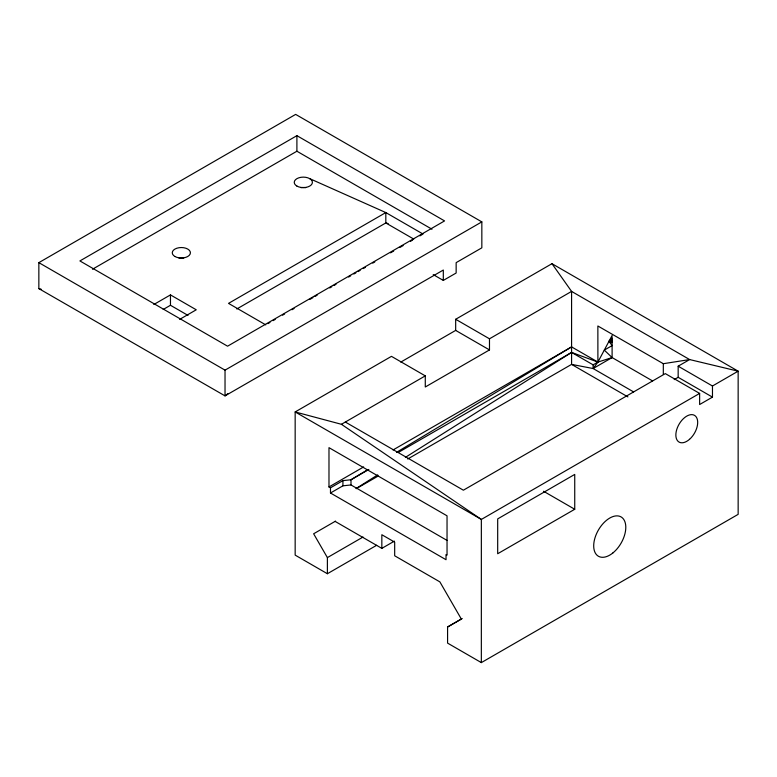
<?xml version="1.0" encoding="UTF-8"?>
<svg xmlns="http://www.w3.org/2000/svg" width="777" height="777" viewBox="0 0 777 777"><rect width="100%" height="100%" fill="white"/><g stroke="black" fill="none" stroke-linecap="round" stroke-linejoin="round"><path stroke-width="1.17" d="M443.308 280.419L443.317 270.037L225.029 395.882L38.85 288.607L38.85 262.645L295.648 114.394L481.837 221.882L481.837 247.834L456.157 262.636L456.148 273.018L443.308 280.419L433.216 274.602M163.189 309.479L170.464 305.274L170.464 294.901L196.251 309.79L179.623 319.396M481.837 221.882L225.029 370.143L225.029 395.882L227.884 393.638M92.482 269.24L296.901 151.224L296.901 135.664L444.561 220.911L227.564 346.192L79.905 260.936L296.901 135.664M335.101 521.386L381.837 548.368L381.837 534.731L394.677 542.142L394.677 555.778L439.869 581.876L461.334 619.046L447.581 626.99L447.581 643.113L481.342 662.606L738.15 514.355L738.15 371.173L689.646 359.566L571.581 291.404L489.481 338.801L489.481 349.922L425.281 386.995L425.281 375.874L391.462 356.352L295.163 411.946L295.163 555.118L327.389 573.727L327.389 557.604L313.636 533.78L335.567 521.114M330.478 487.81L328.982 486.956L328.982 447.659L447.037 515.821L447.037 555.118L446.037 554.535L446.037 559.722L330.478 493.007L330.478 487.81L342.919 480.633L350.99 479.768L368.852 469.454M330.478 493.007L342.919 485.819L342.919 480.633M446.969 540.365L350.99 484.955L350.99 479.768L367.56 469.784M400.786 362.092L455.672 330.4L455.672 319.279L551.971 263.685L738.15 371.173L712.47 386.004L678.166 366.19L678.166 377.311L712.47 397.125L712.47 386.004M481.342 662.606L481.351 519.434L341.424 424.291L295.163 411.946L481.351 519.434L699.63 393.415L699.63 404.535L712.47 397.125M663.315 374.339L663.325 363.704L597.863 325.99L597.901 362.082L593.123 368.531L571.581 364.384L407.721 458.993M611.557 341.317L612.101 335.47L597.901 362.082L593.123 364.85L571.581 352.418L398.261 452.476M612.101 339.821L610.547 341.861L612.101 338.112L609.003 341.288L612.101 345.6L612.111 357.566L652.602 380.944M356.128 488.5L377.671 474.893M405.371 457.391L571.581 352.418L597.901 362.082L612.111 357.566L604.292 350.106L612.101 345.6L612.091 340.287L611.324 340.841L612.101 342.434L609.003 341.288M396.561 452.321L571.581 346.892L597.901 362.082M153.827 304.497L170.464 294.901M236.8 308.984L385.819 222.95L388.16 223.562M267.861 323.669L269.959 322.455M273.106 320.639L275.204 319.425M282.546 315.19L284.635 313.976M291.977 309.741L294.075 308.527M309.809 299.446L312.956 297.63M315.044 296.425L317.142 295.211M329.73 287.946L331.828 286.732M333.925 285.528L336.023 284.314M348.601 277.049L350.699 275.835M353.846 274.019L355.944 272.814M358.042 271.6L360.139 270.386M363.286 268.57L365.384 267.366M372.727 263.121L374.815 261.917M390.549 252.836L393.696 251.02M399.99 247.387L403.137 245.571M410.47 241.326L412.568 240.122M419.91 235.878L422.008 234.673M341.424 424.291L425.281 375.874M328.982 486.956L363.636 466.938M393.045 449.961L571.581 346.892M356.245 488.704L378.302 475.971M593.123 364.85L593.123 368.531L612.111 357.566M327.389 557.604L363.034 537.033M678.166 366.19L689.646 359.566L663.325 363.704M327.389 573.727L376.66 545.279M381.837 548.368L394.395 541.122M674.213 379.594L678.166 377.311M574.737 509.265L497.688 553.739L497.688 518.9L574.737 474.417L574.737 509.265L543.55 491.258M447.581 626.99L462.247 618.521M342.919 485.819L350.99 484.955M38.85 288.607L41.181 289.229M309.741 178.652L385.819 212.568L423.057 234.062M296.901 151.224L431.993 229.225M699.63 393.415L665.326 373.611L463.383 490.2L345.328 422.037M413.743 239.073L385.819 222.95L385.819 212.568L228.525 303.38L265.763 324.873M593.123 368.531L633.614 391.909M627.913 396.901L571.581 364.384L571.581 291.404L551.971 263.685M455.672 319.279L489.481 338.801M455.672 330.4L489.481 349.922M170.464 305.274L188.005 315.404M38.85 262.645L225.029 370.143M300.971 187.675A9.081 5.245 0 0 1 305.672 187.675M178.992 258.1A9.081 5.245 0 0 1 183.693 258.1M612.917 552.923A22.698 13.102 -60 0 0 621.785 517.375A22.698 13.102 -60 0 0 594.541 539.452A22.698 13.102 -60 0 0 612.917 552.923M689.529 439.316A15.433 8.916 -60 0 0 694.531 415.374A15.433 8.916 -60 0 0 676.243 431.458A15.433 8.916 -60 0 0 689.529 439.316M296.901 186.072A9.081 5.245 0 0 0 312.092 183.722A9.081 5.245 0 0 0 300.971 177.302A9.081 5.245 0 0 0 296.901 186.072M174.922 256.488A9.081 5.245 0 0 0 190.112 254.137A9.081 5.245 0 0 0 178.992 247.717A9.081 5.245 0 0 0 174.922 256.488"/></g></svg>
